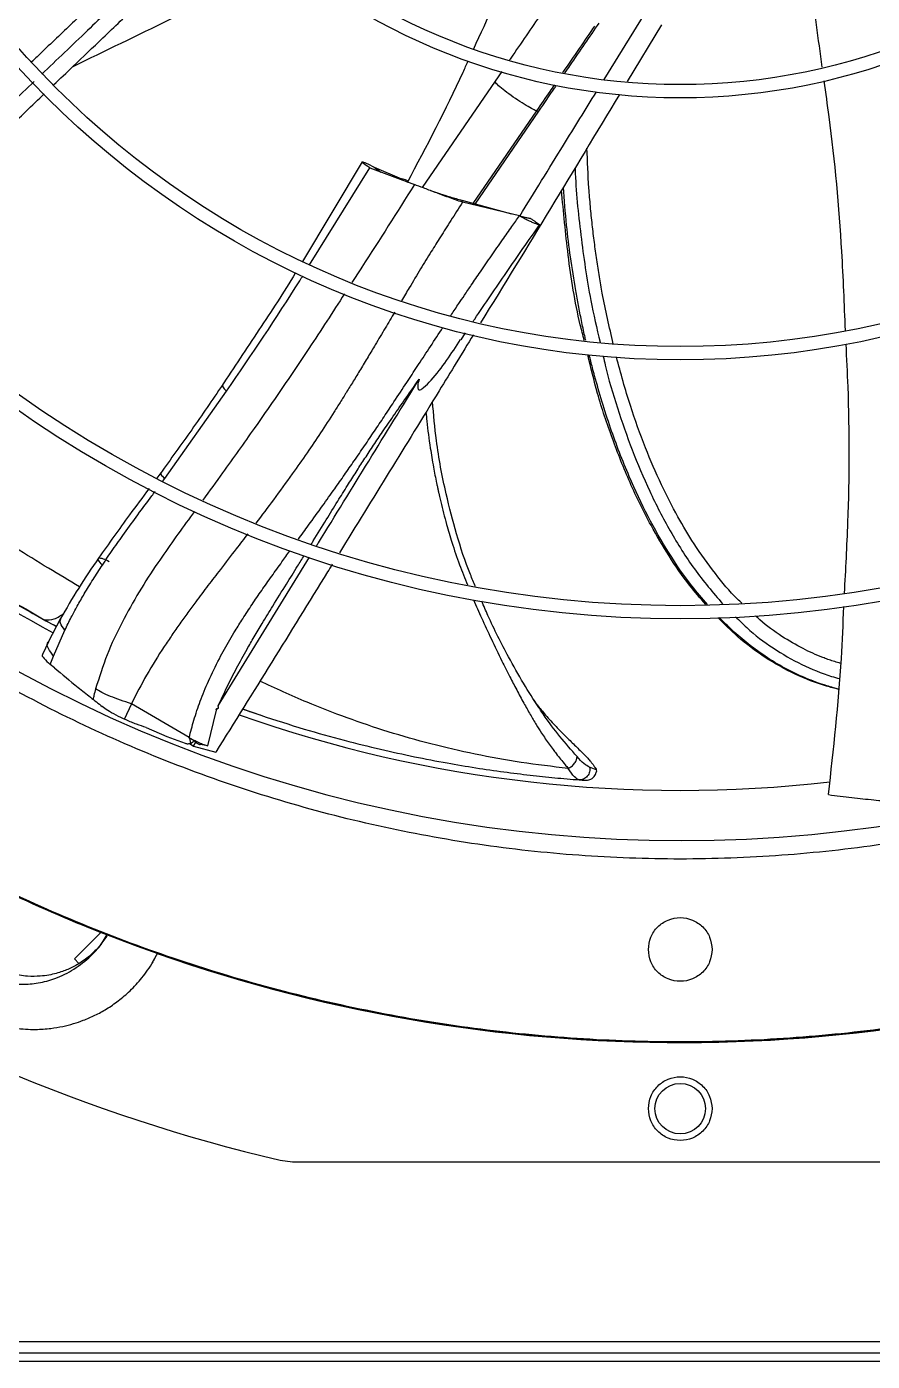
# Model space of a CAD drawing. Header units: inches. Extents: x 1229 to 1453, y -1023 to -720.
# Drawn here: x 1280.26 to 1286.54, y -999.56 to -989.65 of the extents above; entities that cross this region are included whole.
import ezdxf

# ---------------------------------------------------------------- set-up
doc = ezdxf.new("R2010")
doc.units = ezdxf.units.IN
doc.header["$MEASUREMENT"] = 0

msp = doc.modelspace()

# ---------------------------------------------------------------- linework, layer by layer
at = {"color": 18, "linetype": 'Continuous', "lineweight": 25, "true_color": 0x000000}
for p, q in [((1284.5451, -990.0439), (1284.936, -989.4106)), ((1284.9714, -989.6381), (1284.7173, -990.0587)), ((1280.2959, -989.9094), (1280.3073, -989.9039)), ((1283.736, -990.0567), (1283.1955, -990.8455)), ((1283.786, -989.9837), (1283.736, -990.0567)), ((1284.0434, -990.277), (1283.5721, -990.9647)), ((1283.5881, -990.969), (1284.0607, -990.2793)), ((1282.7503, -990.6557), (1282.3067, -991.3941)), ((1282.3596, -991.4198), (1282.8066, -990.6992)), ((1282.8066, -990.6992), (1283.1374, -990.8245)), ((1282.8404, -990.6957), (1282.888, -990.7317)), ((1282.8404, -990.6957), (1283.0418, -990.7826)), ((1283.3331, -990.8954), (1283.2607, -990.8701)), ((1283.4951, -990.9552), (1283.493, -990.9432)), ((1283.8616, -991.0432), (1283.493, -990.9432)), ((1283.9175, -991.0566), (1283.4951, -990.9552)), ((1284.0376, -991.1013), (1284.0624, -991.1176)), ((1283.484, -991.9751), (1283.5175, -991.9249)), ((1281.2851, -993.0057), (1281.7435, -992.3584)), ((1281.2557, -992.9627), (1281.2263, -993.0023)), ((1281.2714, -993.024), (1281.2851, -993.0057)), ((1281.6814, -994.6927), (1282.3604, -993.5886)), ((1280.2999, -994.0031), (1280.3854, -994.0516)), ((1280.3853, -994.0516), (1280.4814, -994.103)), ((1280.3857, -994.051), (1280.3936, -994.0551)), ((1280.5115, -994.0453), (1280.4205, -994.2199)), ((1280.4587, -994.3245), (1280.5441, -994.1298)), ((1280.4214, -994.2179), (1280.3787, -994.3118)), ((1280.4356, -994.3851), (1280.4587, -994.3245)), ((1280.4661, -994.4097), (1280.4356, -994.3851)), ((1281.0375, -994.6766), (1280.9841, -994.7928)), ((1281.466, -994.9287), (1281.0375, -994.6766)), ((1281.6048, -994.99), (1281.6686, -994.7238)), ((1281.8627, -994.7157), (1281.9977, -994.7626)), ((1284.0563, -994.6966), (1284.0267, -994.6512)), ((1281.1475, -994.853), (1281.3008, -994.9202)), ((1281.3008, -994.9202), (1281.4357, -994.9704)), ((1281.4458, -994.973), (1281.4528, -994.9741)), ((1281.4725, -994.9742), (1281.4975, -994.9918)), ((1281.4844, -994.9691), (1281.4774, -994.9671)), ((1281.4975, -994.9918), (1281.5159, -994.962)), ((1281.4975, -994.9918), (1281.6639, -995.0363)), ((1281.6048, -994.99), (1281.5482, -994.9804)), ((1284.4867, -995.1667), (1284.4384, -995.147)), ((1284.3499, -995.2395), (1284.3762, -995.2412)), ((1280.6155, -996.5701), (1280.8128, -996.3728)), ((1280.6486, -996.6046), (1280.6155, -996.5701)), ((1281.2347, -996.5229), (1281.1862, -996.6069)), ((1281.2026, -996.5846), (1281.2235, -996.5423)), ((1282.1427, -998.0651), (1282.233, -998.0756)), ((1282.233, -998.0756), (1287.9882, -998.0756)), ((1271.7734, -999.411), (1298.6274, -999.411)), ((1271.6974, -999.494), (1298.7033, -999.494)), ((1271.6974, -999.557), (1298.7033, -999.557))]:
    msp.add_line(p, q, dxfattribs=at)
at = {"color": 18, "linetype": 'Continuous', "lineweight": 25, "true_color": 0x000000, "flags": 128}
msp.add_lwpolyline([(1283.9368, -991.0633), (1283.9293, -991.0607), (1283.9175, -991.0566)], dxfattribs=at)
at = {"color": 18, "linetype": 'Continuous', "lineweight": 25, "true_color": 0x000000}
for centre, radius in [((1285.1106, -985.4772), 11.7126), ((1285.1106, -985.4772), 8.5704), ((1285.1106, -985.4772), 8.472), ((1285.1106, -985.4772), 6.6478), ((1285.1106, -985.4772), 6.5493), ((1285.1106, -985.4772), 4.7037), ((1285.1106, -985.4772), 4.6053), ((1285.1106, -997.6819), 0.1875)]:
    msp.add_circle(centre, radius, dxfattribs=at)
for radius, start, end in [(9.8425, 224.38828, 241.78244), (10.2157, 224.36307, 313.03719), (9.8425, 250.57522, 276.47911), (11.7147, 240.6662, 248.46866), (12.9331, 237.30348, 256.73333), (11.7147, 250.65335, 290.90006)]:
    msp.add_arc((1285.1106, -985.4772), radius, start, end, dxfattribs=at)
for points, knots in [([(1296.8201, -985.4772), (1296.8153, -985.7326), (1296.8057, -986.2436), (1296.7277, -987.0067), (1296.6035, -987.7632), (1296.4292, -988.51), (1296.2066, -989.2438), (1295.9365, -989.9614), (1295.6201, -990.6599), (1295.2586, -991.3361), (1294.8537, -991.9873), (1294.407, -992.6106), (1293.9206, -993.2033), (1293.3964, -993.763), (1292.8368, -994.2871), (1292.244, -994.7736), (1291.6207, -995.2202), (1290.9696, -995.6252), (1290.2933, -995.9866), (1289.5949, -996.3031), (1288.8772, -996.5732), (1288.1434, -996.7958), (1287.3967, -996.9699), (1286.6401, -997.0948), (1285.877, -997.17), (1285.1106, -997.1951), (1284.3442, -997.17), (1283.5811, -997.0948), (1282.8246, -996.9699), (1282.0778, -996.7958), (1281.344, -996.5732), (1280.6264, -996.3031), (1279.9279, -995.9866), (1279.2517, -995.6252), (1278.6005, -995.2202), (1277.9772, -994.7736), (1277.3845, -994.2871), (1276.8248, -993.763), (1276.3006, -993.2033), (1275.8142, -992.6106), (1275.3675, -991.9873), (1274.9626, -991.3361), (1274.6012, -990.6599), (1274.2847, -989.9614), (1274.0146, -989.2438), (1273.792, -988.51), (1273.6177, -987.7632), (1273.4936, -987.0067), (1273.4156, -986.2436), (1273.4059, -985.7326), (1273.4011, -985.4772)], [0, 0, 0, 0, 0.020833, 0.041667, 0.0625, 0.083333, 0.104167, 0.125, 0.145833, 0.166667, 0.1875, 0.208333, 0.229167, 0.25, 0.270833, 0.291667, 0.3125, 0.333333, 0.354167, 0.375, 0.395833, 0.416667, 0.4375, 0.458333, 0.479167, 0.5, 0.520833, 0.541667, 0.5625, 0.583333, 0.604167, 0.625, 0.645833, 0.666667, 0.6875, 0.708333, 0.729167, 0.75, 0.770833, 0.791667, 0.8125, 0.833333, 0.854167, 0.875, 0.895833, 0.916667, 0.9375, 0.958333, 0.979167, 1, 1, 1, 1]), ([(1283.5778, -989.8155), (1283.68, -989.5949), (1283.9119, -989.0947), (1284.1114, -988.5806), (1284.2229, -988.2933)], [0, 0, 0, 0, 0.441064, 1, 1, 1, 1]), ([(1286.164, -989.9536), (1286.1362, -989.7428), (1286.064, -989.1969), (1285.9539, -988.6574), (1285.8863, -988.3262)], [0, 0, 0, 0, 0.386253, 1, 1, 1, 1]), ([(1281.6339, -988.6362), (1281.5828, -988.685), (1281.461, -988.8014), (1281.2596, -988.9939), (1281.0431, -989.2008), (1280.825, -989.4092), (1280.6073, -989.6173), (1280.4296, -989.787), (1280.3245, -989.8875), (1280.2985, -989.9123)], [0, 0, 0, 0, 0.1143, 0.272538, 0.45135, 0.599848, 0.762616, 0.941291, 1, 1, 1, 1]), ([(1281.7202, -988.7171), (1281.6099, -988.8225), (1281.3776, -989.0445), (1281.0412, -989.3659), (1280.702, -989.6902), (1280.4849, -989.8976), (1280.3719, -990.0056)], [0, 0, 0, 0, 0.244395, 0.515011, 0.747694, 1, 1, 1, 1]), ([(1280.4605, -990.0843), (1280.5083, -990.0386), (1280.6299, -989.9224), (1280.8377, -989.7239), (1281.0736, -989.4984), (1281.3027, -989.2795), (1281.5046, -989.0865), (1281.666, -988.9323), (1281.7604, -988.8421), (1281.7958, -988.8083)], [0, 0, 0, 0, 0.107797, 0.274519, 0.468022, 0.638557, 0.78875, 0.92088, 1, 1, 1, 1]), ([(1282.2007, -989.1689), (1281.9067, -989.3137), (1281.3743, -989.576), (1280.8409, -989.8336), (1280.6021, -989.949)], [0, 0, 0, 0, 0.552416, 1, 1, 1, 1]), ([(1284.1843, -989.4025), (1284.1493, -989.4535), (1284.0793, -989.5556), (1283.9678, -989.7183), (1283.8889, -989.8335), (1283.8469, -989.8948), (1283.8438, -989.8993)], [0, 0, 0, 0, 0.324869, 0.649778, 0.974723, 1, 1, 1, 1]), ([(1284.4748, -989.6474), (1284.4369, -989.7026), (1284.3613, -989.813), (1284.2808, -989.9305), (1284.239, -989.9915), (1284.2385, -989.9922)], [0, 0, 0, 0, 0.497106, 0.994295, 1, 1, 1, 1]), ([(1284.2552, -989.9955), (1284.2675, -989.9775), (1284.3181, -989.9037), (1284.4038, -989.7786), (1284.4738, -989.6764), (1284.5088, -989.6254)], [0, 0, 0, 0, 0.138795, 0.569426, 1, 1, 1, 1]), ([(1283.0861, -990.8078), (1283.2292, -990.5375), (1283.3865, -990.2405), (1283.5242, -989.9342), (1283.5366, -989.9067)], [0, 0, 0, 0, 0.910232, 1, 1, 1, 1]), ([(1280.3162, -990.0588), (1280.2044, -990.1656), (1279.9706, -990.3891), (1279.6347, -990.7101), (1279.3019, -991.0281), (1279.0912, -991.2295), (1278.9828, -991.333)], [0, 0, 0, 0, 0.2502395, 0.5233141, 0.754844, 1, 1, 1, 1]), ([(1284.0434, -990.277), (1284.032, -990.2719), (1284.0093, -990.2619), (1283.9527, -990.2285), (1283.8876, -990.186), (1283.8222, -990.1392), (1283.7699, -990.0975), (1283.7378, -990.0672), (1283.737, -990.0603), (1283.7366, -990.0571)], [0, 0, 0, 0, 0.138094, 0.276179, 0.424623, 0.573065, 0.721505, 0.869951, 1, 1, 1, 1]), ([(1286.3366, -991.9064), (1286.3288, -991.7114), (1286.3075, -991.1815), (1286.2523, -990.5636), (1286.1912, -990.1436), (1286.1784, -990.0552)], [0, 0, 0, 0, 0.314992, 0.855866, 1, 1, 1, 1]), ([(1279.0712, -991.412), (1279.1067, -991.378), (1279.2464, -991.2445), (1279.4822, -991.0192), (1279.7843, -990.7305), (1280.0734, -990.4542), (1280.2777, -990.2589), (1280.3802, -990.161), (1280.3912, -990.1505)], [0, 0, 0, 0, 0.081487, 0.319725, 0.537389, 0.768663, 0.975268, 1, 1, 1, 1]), ([(1284.6587, -990.1557), (1284.489, -990.4375), (1284.1475, -991.0045), (1283.8023, -991.5678), (1283.6288, -991.8511)], [0, 0, 0, 0, 0.497142, 1, 1, 1, 1]), ([(1283.9197, -991.0574), (1284.0278, -990.8821), (1284.2172, -990.5749), (1284.4071, -990.2674), (1284.4886, -990.1353)], [0, 0, 0, 0, 0.5704707, 1, 1, 1, 1]), ([(1284.1764, -990.0829), (1284.1651, -990.0993), (1284.1214, -990.163), (1284.0766, -990.2284), (1284.0434, -990.277)], [0, 0, 0, 0, 0.257808, 1, 1, 1, 1]), ([(1284.0607, -990.2793), (1284.1, -990.2219), (1284.1448, -990.1566), (1284.1881, -990.0934), (1284.1933, -990.0857)], [0, 0, 0, 0, 0.879295, 1, 1, 1, 1]), ([(1284.0606, -990.2756), (1284.0607, -990.2779), (1284.0609, -990.2826), (1284.0492, -990.2788), (1284.0434, -990.277)], [0, 0, 0, 0, 0.499969, 1, 1, 1, 1]), ([(1284.6135, -992.0058), (1284.5846, -991.881), (1284.5462, -991.7156), (1284.5105, -991.5069), (1284.4909, -991.3812), (1284.4732, -991.2525), (1284.4574, -991.1209), (1284.4438, -990.9863), (1284.4276, -990.797), (1284.4221, -990.6524), (1284.4184, -990.5537)], [0, 0, 0, 0, 0.260832, 0.345502, 0.432085, 0.520577, 0.610976, 0.703276, 0.797476, 1, 1, 1, 1]), ([(1282.8066, -990.6992), (1282.7888, -990.6874), (1282.7533, -990.6638), (1282.7464, -990.6521), (1282.7727, -990.66), (1282.8179, -990.6838), (1282.8404, -990.6957)], [0, 0, 0, 0, 0.250001, 0.500002, 0.75, 1, 1, 1, 1]), ([(1284.3309, -990.6985), (1284.331, -990.7029), (1284.3346, -990.8697), (1284.3715, -991.1989), (1284.4297, -991.6278), (1284.4916, -991.891), (1284.5159, -991.9945)], [0, 0, 0, 0, 0.010031, 0.383834, 0.757861, 1, 1, 1, 1]), ([(1283.1374, -990.8245), (1283.0087, -991.029), (1282.8558, -991.2717), (1282.6993, -991.5117), (1282.6746, -991.5495)], [0, 0, 0, 0, 0.8423322, 1, 1, 1, 1]), ([(1283.091, -990.798), (1283.0844, -990.7951), (1283.0702, -990.7889), (1283.052, -990.7832), (1283.0455, -990.7828), (1283.0418, -990.7826)], [0, 0, 0, 0, 0.274236, 0.593258, 1, 1, 1, 1]), ([(1283.4951, -990.9552), (1283.4598, -990.943), (1283.3891, -990.9187), (1283.2894, -990.8811), (1283.2011, -990.8471), (1283.1587, -990.832), (1283.1374, -990.8245)], [0, 0, 0, 0, 0.249981, 0.499997, 0.75001, 1, 1, 1, 1]), ([(1284.3984, -991.9809), (1284.3884, -991.9419), (1284.3344, -991.733), (1284.2754, -991.3602), (1284.2445, -991.0264), (1284.2297, -990.866)], [0, 0, 0, 0, 0.106433, 0.570813, 1, 1, 1, 1]), ([(1284.4102, -991.9822), (1284.4075, -991.9706), (1284.3959, -991.9209), (1284.3775, -991.8337), (1284.3553, -991.7216), (1284.3269, -991.5646), (1284.2961, -991.3664), (1284.2636, -991.1103), (1284.2508, -990.9371), (1284.2438, -990.8427)], [0, 0, 0, 0, 0.03104, 0.132253, 0.231191, 0.327855, 0.546696, 0.752907, 1, 1, 1, 1]), ([(1283.4951, -990.9552), (1283.4658, -991.0006), (1283.4107, -991.086), (1283.3334, -991.2081), (1283.2588, -991.3276), (1283.1816, -991.4534), (1283.1082, -991.575), (1283.0612, -991.6537), (1283.0421, -991.6858)], [0, 0, 0, 0, 0.188274, 0.353819, 0.50365, 0.679504, 0.869268, 1, 1, 1, 1]), ([(1283.493, -990.9432), (1283.4637, -990.9348), (1283.4066, -990.9186), (1283.3544, -990.9021), (1283.329, -990.8941)], [0, 0, 0, 0, 0.51343, 1, 1, 1, 1]), ([(1283.4068, -991.7982), (1283.4088, -991.7951), (1283.4289, -991.7647), (1283.463, -991.7138), (1283.5119, -991.6411), (1283.5651, -991.5625), (1283.6318, -991.4649), (1283.7093, -991.3527), (1283.7875, -991.2408), (1283.8569, -991.1422), (1283.8989, -991.083), (1283.9175, -991.0566)], [0, 0, 0, 0, 0.012454, 0.12215, 0.205101, 0.305451, 0.43934, 0.599659, 0.759462, 0.892909, 1, 1, 1, 1]), ([(1284.0624, -991.1176), (1284.0645, -991.1192), (1284.0685, -991.1225), (1284.0642, -991.1228), (1284.0523, -991.1197), (1284.0325, -991.1126), (1284.0061, -991.1017), (1283.9757, -991.0878), (1283.9446, -991.0722), (1283.9265, -991.0618), (1283.9175, -991.0566)], [0, 0, 0, 0, 0.119522, 0.2369, 0.356001, 0.48029, 0.609733, 0.741581, 0.87293, 1, 1, 1, 1]), ([(1283.9496, -991.0665), (1283.9475, -991.0662), (1283.9432, -991.0656), (1283.9386, -991.0639), (1283.9362, -991.063)], [0, 0, 0, 0, 0.479245, 1, 1, 1, 1]), ([(1284.0002, -991.0768), (1284.0011, -991.077), (1284.0029, -991.0773), (1284.0004, -991.0768), (1283.9941, -991.0756), (1283.9844, -991.0736), (1283.9724, -991.0712), (1283.96, -991.0687), (1283.9486, -991.0663), (1283.9436, -991.0653), (1283.9411, -991.0648)], [0, 0, 0, 0, 0.116627, 0.23057, 0.34708, 0.470911, 0.602463, 0.737923, 0.872208, 1, 1, 1, 1]), ([(1283.5744, -991.8397), (1283.578, -991.8342), (1283.6589, -991.7131), (1283.822, -991.4738), (1283.9847, -991.2401), (1284.0668, -991.1221)], [0, 0, 0, 0, 0.022959, 0.50653, 1, 1, 1, 1]), ([(1284.0376, -991.1013), (1284.0352, -991.0996), (1284.0303, -991.0964), (1284.0188, -991.0886), (1284.0085, -991.0817), (1284.0017, -991.0771)], [0, 0, 0, 0, 0.261933, 0.514582, 1, 1, 1, 1]), ([(1282.2564, -991.4778), (1282.2556, -991.4791), (1282.1691, -991.6231), (1281.9841, -991.9033), (1281.7988, -992.1821), (1281.7061, -992.3215)], [0, 0, 0, 0, 0.00468, 0.502199, 1, 1, 1, 1]), ([(1281.7435, -992.3584), (1281.9287, -992.0867), (1282.1221, -991.8031), (1282.3018, -991.513), (1282.3094, -991.5008)], [0, 0, 0, 0, 0.957766, 1, 1, 1, 1]), ([(1282.6188, -991.6351), (1282.5316, -991.7702), (1282.3146, -992.1064), (1282.0109, -992.5472), (1281.7455, -992.9219), (1281.6161, -993.0982), (1281.5665, -993.1658)], [0, 0, 0, 0, 0.260733, 0.648635, 0.865343, 1, 1, 1, 1]), ([(1282.9914, -991.771), (1282.9679, -991.8104), (1282.92, -991.8911), (1282.8543, -992.0014), (1282.7931, -992.1037), (1282.7385, -992.1942), (1282.6849, -992.2822), (1282.6345, -992.3638), (1282.5874, -992.4393), (1282.5235, -992.5401), (1282.4424, -992.6649), (1282.3389, -992.8183), (1282.2229, -992.9836), (1282.0967, -993.1576), (1282.0054, -993.2784), (1281.9621, -993.3358)], [0, 0, 0, 0, 0.073735, 0.150838, 0.206397, 0.265387, 0.320608, 0.372063, 0.419255, 0.463452, 0.56334, 0.657602, 0.75907, 0.885521, 1, 1, 1, 1]), ([(1282.2765, -993.4567), (1282.3017, -993.422), (1282.3617, -993.3392), (1282.4517, -993.2141), (1282.5405, -993.0896), (1282.6189, -992.9784), (1282.6927, -992.8723), (1282.767, -992.7639), (1282.8409, -992.6546), (1282.9137, -992.5458), (1282.9937, -992.4251), (1283.0755, -992.3011), (1283.1617, -992.1698), (1283.2473, -992.0395), (1283.3106, -991.9431), (1283.3453, -991.8908), (1283.3486, -991.8858)], [0, 0, 0, 0, 0.0671738, 0.1598312, 0.2410146, 0.3066578, 0.3730057, 0.4440897, 0.5134576, 0.5811348, 0.6510649, 0.7428767, 0.8168685, 0.9005017, 0.9904923, 1, 1, 1, 1]), ([(1283.5755, -991.9383), (1283.4909, -992.0769), (1283.1605, -992.6183), (1282.8281, -993.1563), (1282.5808, -993.5566)], [0, 0, 0, 0, 0.255951, 1, 1, 1, 1]), ([(1283.1728, -992.2689), (1283.1687, -992.2841), (1283.1631, -992.3045), (1283.1616, -992.3288), (1283.1633, -992.3392), (1283.167, -992.3447), (1283.1709, -992.3471), (1283.1759, -992.3475), (1283.1834, -992.3459), (1283.194, -992.3404), (1283.2226, -992.3194), (1283.2869, -992.2499), (1283.3795, -992.1309), (1283.4469, -992.0256), (1283.4806, -991.9729)], [0, 0, 0, 0, 0.083357, 0.111566, 0.131905, 0.141155, 0.149665, 0.158653, 0.169168, 0.191454, 0.22123, 0.353928, 0.676559, 1, 1, 1, 1]), ([(1286.3298, -993.8573), (1286.3392, -993.682), (1286.3665, -993.1718), (1286.369, -992.5546), (1286.3467, -992.1142), (1286.3414, -992.0088)], [0, 0, 0, 0, 0.284655, 0.828752, 1, 1, 1, 1]), ([(1285.3011, -993.9409), (1285.2598, -993.8934), (1285.161, -993.78), (1285.0257, -993.5818), (1284.8762, -993.3288), (1284.7341, -993.0376), (1284.6042, -992.7098), (1284.4976, -992.3928), (1284.4478, -992.1826), (1284.4249, -992.0862)], [0, 0, 0, 0, 0.091546, 0.218973, 0.346412, 0.516315, 0.686228, 0.856146, 1, 1, 1, 1]), ([(1285.314, -993.9404), (1285.274, -993.895), (1285.1692, -993.7758), (1285.0217, -993.5563), (1284.8664, -993.285), (1284.7209, -992.9746), (1284.5872, -992.6257), (1284.5044, -992.3534), (1284.4558, -992.1713), (1284.443, -992.1193), (1284.4351, -992.0876)], [0, 0, 0, 0, 0.088153, 0.231165, 0.38179, 0.540033, 0.726308, 0.922159, 0.952483, 1, 1, 1, 1]), ([(1284.5391, -992.099), (1284.5438, -992.1208), (1284.5718, -992.2497), (1284.6434, -992.4818), (1284.7508, -992.7947), (1284.8804, -993.1009), (1285.0331, -993.3974), (1285.2102, -993.682), (1285.3536, -993.8515), (1285.4253, -993.9364)], [0, 0, 0, 0, 0.032665, 0.193012, 0.353604, 0.514509, 0.67584, 0.837739, 1, 1, 1, 1]), ([(1285.5689, -993.9312), (1285.5577, -993.9209), (1285.4855, -993.8547), (1285.3648, -993.7073), (1285.2174, -993.5027), (1285.0854, -993.2808), (1284.964, -993.0431), (1284.8459, -992.7677), (1284.7315, -992.4515), (1284.6698, -992.2242), (1284.637, -992.1034)], [0, 0, 0, 0, 0.022262, 0.143045, 0.274084, 0.386377, 0.51454, 0.658603, 0.818583, 1, 1, 1, 1]), ([(1281.7128, -992.3116), (1281.6374, -992.4227), (1281.487, -992.6443), (1281.329, -992.8618), (1281.2501, -992.9703)], [0, 0, 0, 0, 0.50097, 1, 1, 1, 1]), ([(1281.7152, -992.3133), (1281.7138, -992.3165), (1281.7109, -992.3236), (1281.732, -992.3461), (1281.7435, -992.3584)], [0, 0, 0, 0, 0.454071, 1, 1, 1, 1]), ([(1282.3717, -993.4934), (1282.377, -993.4848), (1282.4146, -993.4242), (1282.4798, -993.3176), (1282.5644, -993.1806), (1282.6379, -993.0626), (1282.7027, -992.9604), (1282.7644, -992.8648), (1282.8269, -992.7699), (1282.8958, -992.6672), (1282.9735, -992.5535), (1283.0669, -992.419), (1283.1351, -992.3224), (1283.1728, -992.2689)], [0, 0, 0, 0, 0.020501, 0.145619, 0.25473, 0.348628, 0.429283, 0.501896, 0.581263, 0.662287, 0.755882, 0.864649, 1, 1, 1, 1]), ([(1282.4108, -993.5065), (1282.4158, -993.4985), (1282.6691, -993.0866), (1282.9235, -992.6737), (1283.1728, -992.2689)], [0, 0, 0, 0, 0.019444, 1, 1, 1, 1]), ([(1283.5919, -993.8077), (1283.5788, -993.7777), (1283.5233, -993.6508), (1283.4495, -993.421), (1283.3624, -993.0896), (1283.3009, -992.7612), (1283.2805, -992.5306), (1283.272, -992.4344)], [0, 0, 0, 0, 0.069493, 0.294091, 0.510792, 0.795823, 1, 1, 1, 1]), ([(1283.2236, -992.513), (1283.2255, -992.5353), (1283.2332, -992.6244), (1283.2524, -992.7603), (1283.2774, -992.9132), (1283.296, -993.0086), (1283.3079, -993.0654), (1283.3134, -993.0909), (1283.3187, -993.1149), (1283.3238, -993.1372), (1283.3286, -993.1581), (1283.3451, -993.2276), (1283.3728, -993.3348), (1283.4191, -993.4906), (1283.4689, -993.6413), (1283.5109, -993.7452), (1283.5311, -993.795)], [0, 0, 0, 0, 0.050639, 0.202267, 0.31057, 0.401461, 0.422388, 0.442121, 0.460659, 0.478002, 0.49415, 0.509104, 0.640054, 0.745187, 0.877966, 1, 1, 1, 1]), ([(1280.6526, -993.8091), (1280.5757, -993.7635), (1280.4151, -993.6681), (1280.1734, -993.518), (1279.9331, -993.3639), (1279.7107, -993.2175), (1279.509, -993.0824), (1279.3244, -992.9589), (1279.2042, -992.8802), (1279.1459, -992.8421)], [0, 0, 0, 0, 0.14967, 0.313004, 0.476344, 0.62737, 0.758625, 0.882805, 1, 1, 1, 1]), ([(1281.2559, -992.9685), (1281.2549, -992.9701), (1281.2525, -992.9738), (1281.2732, -992.9941), (1281.2851, -993.0057)], [0, 0, 0, 0, 0.427506, 1, 1, 1, 1]), ([(1279.003, -993.1233), (1279.0735, -993.1789), (1279.2729, -993.3364), (1279.6064, -993.5695), (1280.0021, -993.8292), (1280.2697, -993.9834), (1280.4035, -994.0605)], [0, 0, 0, 0, 0.1541262, 0.4361562, 0.718071, 1, 1, 1, 1]), ([(1281.1688, -993.0799), (1281.1202, -993.1451), (1280.9924, -993.3164), (1280.8687, -993.4904), (1280.7921, -993.5983)], [0, 0, 0, 0, 0.379993, 1, 1, 1, 1]), ([(1280.8223, -993.6475), (1280.8481, -993.6091), (1280.9013, -993.5299), (1280.9895, -993.4056), (1281.0865, -993.2727), (1281.163, -993.1698), (1281.2055, -993.1126), (1281.2131, -993.1024)], [0, 0, 0, 0, 0.207172, 0.42683, 0.681518, 0.942957, 1, 1, 1, 1]), ([(1291.9979, -993.2059), (1291.8068, -993.3691), (1291.4248, -993.6954), (1290.8084, -994.1304), (1290.1646, -994.5225), (1289.4932, -994.866), (1288.7989, -995.1599), (1288.0849, -995.4024), (1287.3552, -995.5925), (1286.6137, -995.7289), (1285.8641, -995.8111), (1285.1106, -995.8385), (1284.3571, -995.8111), (1283.6076, -995.7289), (1282.866, -995.5925), (1282.1363, -995.4024), (1281.4224, -995.1599), (1280.728, -994.866), (1280.0567, -994.5225), (1279.4128, -994.1304), (1278.7965, -993.6954), (1278.4144, -993.3691), (1278.2234, -993.2059)], [0, 0, 0, 0, 0.05, 0.1, 0.15, 0.2, 0.25, 0.3, 0.35, 0.4, 0.45, 0.5, 0.55, 0.6, 0.65, 0.7, 0.75, 0.8, 0.85, 0.9, 0.95, 1, 1, 1, 1]), ([(1281.5049, -993.2501), (1281.4951, -993.2635), (1281.4028, -993.3897), (1281.2612, -993.5854), (1281.092, -993.8471), (1280.9644, -994.0736), (1280.8513, -994.3133), (1280.7987, -994.4815), (1280.7722, -994.5664)], [0, 0, 0, 0, 0.032679, 0.30834, 0.475812, 0.647076, 0.822089, 1, 1, 1, 1]), ([(1281.9007, -993.4164), (1281.8723, -993.4535), (1281.8049, -993.5414), (1281.7061, -993.6689), (1281.6057, -993.7997), (1281.525, -993.9068), (1281.4556, -994.0012), (1281.3966, -994.0833), (1281.3382, -994.1672), (1281.2539, -994.2931), (1281.1484, -994.4614), (1281.0742, -994.6054), (1281.0375, -994.6766)], [0, 0, 0, 0, 0.091237, 0.21624, 0.314969, 0.413091, 0.478088, 0.543952, 0.610654, 0.678176, 0.840874, 1, 1, 1, 1]), ([(1281.466, -994.9287), (1281.4772, -994.8853), (1281.5007, -994.794), (1281.5487, -994.6539), (1281.6113, -994.5013), (1281.6737, -994.3735), (1281.7282, -994.2724), (1281.7676, -994.2031), (1281.8126, -994.1275), (1281.8674, -994.0397), (1281.9329, -993.94), (1282.0049, -993.8349), (1282.0792, -993.7297), (1282.1493, -993.6322), (1282.1947, -993.5696), (1282.2146, -993.5422)], [0, 0, 0, 0, 0.084738, 0.177945, 0.279583, 0.396266, 0.446499, 0.496733, 0.546971, 0.612827, 0.692327, 0.772657, 0.853828, 0.935841, 1, 1, 1, 1]), ([(1280.7939, -993.5957), (1280.7437, -993.6695), (1280.6428, -993.8179), (1280.5541, -993.9717), (1280.5094, -994.0491)], [0, 0, 0, 0, 0.497083, 1, 1, 1, 1]), ([(1280.5441, -994.1298), (1280.5596, -994.0983), (1280.5889, -994.0388), (1280.6371, -993.9497), (1280.6907, -993.8559), (1280.7528, -993.754), (1280.799, -993.6832), (1280.8223, -993.6475)], [0, 0, 0, 0, 0.1903159, 0.3589323, 0.5465629, 0.7716317, 1, 1, 1, 1]), ([(1280.8223, -993.6475), (1280.8109, -993.6345), (1280.7876, -993.6078), (1280.7914, -993.5926), (1280.8195, -993.5958), (1280.8571, -993.6132), (1280.8731, -993.6206)], [0, 0, 0, 0, 0.259655, 0.530974, 0.801192, 1, 1, 1, 1]), ([(1282.5282, -993.642), (1282.5165, -993.661), (1282.229, -994.1278), (1281.9406, -994.5915), (1281.6639, -995.0363)], [0, 0, 0, 0, 0.040727, 1, 1, 1, 1]), ([(1281.6814, -994.6927), (1281.7032, -994.6458), (1281.747, -994.5519), (1281.8187, -994.4115), (1281.8863, -994.2881), (1281.9499, -994.1776), (1282.0134, -994.0709), (1282.0937, -993.94), (1282.182, -993.7985), (1282.2603, -993.6734), (1282.3042, -993.6024), (1282.3206, -993.5759)], [0, 0, 0, 0, 0.120408, 0.241264, 0.366192, 0.447006, 0.53773, 0.655272, 0.805196, 0.92743, 1, 1, 1, 1]), ([(1279.7952, -993.7025), (1279.836, -993.7284), (1279.9235, -993.7843), (1280.0652, -993.8697), (1280.224, -993.9619), (1280.3357, -994.0233), (1280.3936, -994.0551)], [0, 0, 0, 0, 0.204357, 0.439519, 0.709892, 1, 1, 1, 1]), ([(1283.5773, -993.9068), (1283.5968, -993.9513), (1283.6388, -994.0475), (1283.709, -994.1983), (1283.7796, -994.3442), (1283.8433, -994.471), (1283.8973, -994.5752), (1283.9476, -994.669), (1283.996, -994.7551), (1284.0399, -994.8293), (1284.077, -994.8885), (1284.1092, -994.9366), (1284.1378, -994.9772), (1284.1649, -995.014), (1284.1932, -995.0509), (1284.2236, -995.0892), (1284.2533, -995.1257), (1284.2717, -995.1482), (1284.279, -995.1571)], [0, 0, 0, 0, 0.0966, 0.208468, 0.329977, 0.416644, 0.488292, 0.562569, 0.629756, 0.689707, 0.742335, 0.779476, 0.816493, 0.853376, 0.883868, 0.924815, 0.970283, 1, 1, 1, 1]), ([(1284.0609, -994.7056), (1284.0226, -994.6463), (1283.9451, -994.5258), (1283.817, -994.2948), (1283.7122, -994.0923), (1283.6531, -993.9514), (1283.6381, -993.9158)], [0, 0, 0, 0, 0.241712, 0.4906293, 0.8711771, 1, 1, 1, 1]), ([(1280.3936, -994.0551), (1280.4164, -994.0555), (1280.4513, -994.0562), (1280.5014, -994.032), (1280.525, -994.0137), (1280.535, -994.006)], [0, 0, 0, 0, 0.521981, 0.798291, 1, 1, 1, 1]), ([(1286.2848, -994.5703), (1286.2549, -994.5626), (1286.1455, -994.5346), (1285.9614, -994.4627), (1285.7398, -994.3381), (1285.547, -994.1951), (1285.4374, -994.0848), (1285.3892, -994.0364)], [0, 0, 0, 0, 0.090368, 0.330689, 0.571004, 0.811384, 1, 1, 1, 1]), ([(1286.2849, -994.569), (1286.2728, -994.5656), (1286.2441, -994.5576), (1286.1881, -994.5407), (1286.1207, -994.5182), (1286.05, -994.4907), (1285.9662, -994.454), (1285.8566, -994.3984), (1285.7317, -994.321), (1285.6087, -994.23), (1285.4999, -994.1384), (1285.4314, -994.069), (1285.3988, -994.036)], [0, 0, 0, 0, 0.0373575, 0.0879334, 0.1725215, 0.2465023, 0.309794, 0.4383499, 0.6009929, 0.7283704, 0.870867, 1, 1, 1, 1]), ([(1285.5217, -994.0311), (1285.5488, -994.0585), (1285.6346, -994.1454), (1285.7984, -994.2676), (1286.01, -994.3906), (1286.1775, -994.4577), (1286.273, -994.4851), (1286.2924, -994.4907)], [0, 0, 0, 0, 0.123779, 0.392827, 0.662435, 0.931524, 1, 1, 1, 1]), ([(1286.3029, -994.3788), (1286.2983, -994.3774), (1286.2795, -994.3717), (1286.2473, -994.3615), (1286.207, -994.3478), (1286.1316, -994.3198), (1286.0156, -994.2683), (1285.8591, -994.1755), (1285.7409, -994.0926), (1285.6803, -994.0352), (1285.6697, -994.0251)], [0, 0, 0, 0, 0.020346, 0.082592, 0.142126, 0.199043, 0.419811, 0.667308, 0.941854, 1, 1, 1, 1]), ([(1286.2108, -995.3517), (1286.2485, -995.0149), (1286.3003, -994.5507), (1286.3197, -994.0843), (1286.325, -993.9562)], [0, 0, 0, 0, 0.725429, 1, 1, 1, 1]), ([(1280.3936, -994.0551), (1280.4167, -994.0676), (1280.4461, -994.0836), (1280.4755, -994.0991), (1280.4817, -994.1024)], [0, 0, 0, 0, 0.7879214, 1, 1, 1, 1]), ([(1280.5441, -994.1298), (1280.5303, -994.1117), (1280.5036, -994.0767), (1280.5098, -994.0568), (1280.5128, -994.0472)], [0, 0, 0, 0, 0.5157649, 1, 1, 1, 1]), ([(1280.4587, -994.3245), (1280.4448, -994.3049), (1280.4163, -994.2645), (1280.4083, -994.2286), (1280.421, -994.219), (1280.4211, -994.2189)], [0, 0, 0, 0, 0.484995, 0.996336, 1, 1, 1, 1]), ([(1280.3794, -994.3121), (1280.3786, -994.3124), (1280.3699, -994.3159), (1280.3845, -994.3395), (1280.4186, -994.37), (1280.4356, -994.3851)], [0, 0, 0, 0, 0.047969, 0.527231, 1, 1, 1, 1]), ([(1280.4661, -994.4097), (1280.5232, -994.4582), (1280.6089, -994.5309), (1280.7351, -994.6288), (1280.7927, -994.6748), (1280.8214, -994.6978)], [0, 0, 0, 0, 0.4998729, 0.7498712, 1, 1, 1, 1]), ([(1284.279, -995.1571), (1284.1616, -995.1431), (1283.9264, -995.1152), (1283.5864, -995.0534), (1283.2579, -994.9773), (1282.9412, -994.8868), (1282.636, -994.7826), (1282.3165, -994.6601), (1282.1066, -994.5626), (1281.9909, -994.5089)], [0, 0, 0, 0, 0.136796, 0.27429, 0.412363, 0.550953, 0.689949, 0.829268, 1, 1, 1, 1]), ([(1280.7722, -994.5664), (1280.7678, -994.5829), (1280.7609, -994.6085), (1280.7551, -994.6343), (1280.753, -994.6434)], [0, 0, 0, 0, 0.645721, 1, 1, 1, 1]), ([(1281.0375, -994.6766), (1281.0101, -994.6681), (1280.9546, -994.6508), (1280.8802, -994.6221), (1280.8162, -994.5932), (1280.7867, -994.5752), (1280.7722, -994.5664)], [0, 0, 0, 0, 0.246791, 0.5, 0.753209, 1, 1, 1, 1]), ([(1281.1475, -994.853), (1281.1242, -994.8457), (1281.0776, -994.831), (1280.9974, -994.7981), (1280.9225, -994.762), (1280.8597, -994.7263), (1280.8339, -994.7071), (1280.8214, -994.6978)], [0, 0, 0, 0, 0.207306, 0.41475, 0.618332, 0.816329, 1, 1, 1, 1]), ([(1281.6636, -994.7222), (1281.6648, -994.7203), (1281.6671, -994.7167), (1281.6741, -994.7117), (1281.6799, -994.7101), (1281.6838, -994.709)], [0, 0, 0, 0, 0.257107, 0.50203, 1, 1, 1, 1]), ([(1281.6686, -994.7238), (1281.6693, -994.7222), (1281.6707, -994.7188), (1281.6745, -994.7147), (1281.6789, -994.7114), (1281.6821, -994.7099), (1281.6838, -994.709)], [0, 0, 0, 0, 0.22222, 0.451462, 0.707707, 1, 1, 1, 1]), ([(1281.6838, -994.709), (1281.6835, -994.7061), (1281.6831, -994.7005), (1281.6819, -994.6952), (1281.6814, -994.6927)], [0, 0, 0, 0, 0.530942, 1, 1, 1, 1]), ([(1281.863, -994.7152), (1281.8859, -994.7235), (1281.9288, -994.7392), (1281.972, -994.7533), (1281.9922, -994.7599)], [0, 0, 0, 0, 0.53259, 1, 1, 1, 1]), ([(1284.0483, -994.6844), (1284.0692, -994.7102), (1284.1153, -994.7673), (1284.1748, -994.8316), (1284.2242, -994.8826), (1284.2588, -994.9174), (1284.2931, -994.9512), (1284.3267, -994.984), (1284.3594, -995.016), (1284.3905, -995.0471), (1284.4133, -995.0706), (1284.4296, -995.0881), (1284.4412, -995.101), (1284.4543, -995.1163), (1284.4733, -995.1401), (1284.4813, -995.1558), (1284.4867, -995.1667)], [0, 0, 0, 0, 0.126391, 0.279631, 0.347216, 0.414969, 0.48292, 0.551089, 0.619503, 0.688197, 0.757232, 0.781657, 0.813095, 0.851626, 0.897349, 1, 1, 1, 1]), ([(1284.3448, -995.0685), (1284.3027, -995.0204), (1284.2195, -994.925), (1284.1204, -994.7962), (1284.0685, -994.7156), (1284.0563, -994.6966)], [0, 0, 0, 0, 0.438468, 0.868031, 1, 1, 1, 1]), ([(1281.9977, -994.7626), (1282.1046, -994.7972), (1282.3072, -994.863), (1282.6046, -994.9458), (1282.8777, -995.0138), (1283.1327, -995.0698), (1283.3687, -995.1153), (1283.5905, -995.1526), (1283.7964, -995.1826), (1283.9925, -995.207), (1284.1787, -995.2268), (1284.3004, -995.2368), (1284.3604, -995.2417)], [0, 0, 0, 0, 0.148237, 0.281099, 0.399393, 0.506752, 0.608205, 0.69576, 0.779943, 0.857727, 0.929884, 1, 1, 1, 1]), ([(1281.466, -994.9287), (1281.4771, -994.9346), (1281.4992, -994.9461), (1281.538, -994.9644), (1281.5756, -994.9803), (1281.5952, -994.9868), (1281.6048, -994.99)], [0, 0, 0, 0, 0.258148, 0.513529, 0.760386, 1, 1, 1, 1]), ([(1281.4774, -994.9671), (1281.4775, -994.9671), (1281.4777, -994.9669), (1281.478, -994.9665), (1281.4781, -994.9661), (1281.4782, -994.9651), (1281.4774, -994.9625), (1281.4754, -994.9573), (1281.4739, -994.945), (1281.4693, -994.9354), (1281.466, -994.9287)], [0, 0, 0, 0, 0.010743, 0.020888, 0.031312, 0.042581, 0.098134, 0.225012, 0.455522, 1, 1, 1, 1]), ([(1281.4661, -994.9288), (1281.4748, -994.9336), (1281.4916, -994.943), (1281.5015, -994.9513), (1281.5062, -994.9553)], [0, 0, 0, 0, 0.51668, 1, 1, 1, 1]), ([(1281.4357, -994.9704), (1281.4394, -994.9715), (1281.4466, -994.9736), (1281.4578, -994.9738), (1281.4684, -994.9719), (1281.4745, -994.9687), (1281.4774, -994.9671)], [0, 0, 0, 0, 0.263297, 0.525377, 0.772552, 1, 1, 1, 1]), ([(1281.4844, -994.9691), (1281.4816, -994.9707), (1281.4756, -994.9739), (1281.4689, -994.9746), (1281.4654, -994.975)], [0, 0, 0, 0, 0.478091, 1, 1, 1, 1]), ([(1281.4995, -994.9471), (1281.499, -994.9493), (1281.4978, -994.9537), (1281.4945, -994.9597), (1281.4901, -994.9651), (1281.4863, -994.9678), (1281.4844, -994.9691)], [0, 0, 0, 0, 0.247386, 0.495545, 0.745884, 1, 1, 1, 1]), ([(1281.5068, -994.9559), (1281.5082, -994.957), (1281.5109, -994.9595), (1281.5142, -994.9612), (1281.5159, -994.962)], [0, 0, 0, 0, 0.4745747, 1, 1, 1, 1]), ([(1281.5159, -994.962), (1281.5176, -994.9636), (1281.521, -994.9665), (1281.5244, -994.9693), (1281.526, -994.9706)], [0, 0, 0, 0, 0.526062, 1, 1, 1, 1]), ([(1281.526, -994.9706), (1281.5281, -994.9718), (1281.5321, -994.9742), (1281.538, -994.977), (1281.5435, -994.9793), (1281.5467, -994.98), (1281.5482, -994.9804)], [0, 0, 0, 0, 0.259525, 0.511225, 0.756821, 1, 1, 1, 1]), ([(1284.279, -995.1571), (1284.2875, -995.1526), (1284.3008, -995.1458), (1284.3164, -995.1315), (1284.3271, -995.119), (1284.3356, -995.1057), (1284.3435, -995.0882), (1284.3442, -995.0763), (1284.3448, -995.0685)], [0, 0, 0, 0, 0.239397, 0.368557, 0.500504, 0.632378, 0.761323, 1, 1, 1, 1]), ([(1284.4384, -995.147), (1284.4247, -995.1403), (1284.3972, -995.1268), (1284.3623, -995.0881), (1284.3448, -995.0685)], [0, 0, 0, 0, 0.496768, 1, 1, 1, 1]), ([(1284.3604, -995.2417), (1284.3494, -995.2371), (1284.3263, -995.2276), (1284.2952, -995.1813), (1284.279, -995.1571)], [0, 0, 0, 0, 0.475866, 1, 1, 1, 1]), ([(1284.4384, -995.147), (1284.4391, -995.1524), (1284.4405, -995.1638), (1284.4382, -995.1816), (1284.4321, -995.1993), (1284.4217, -995.2155), (1284.4081, -995.2285), (1284.3924, -995.2372), (1284.3762, -995.2419), (1284.3656, -995.2418), (1284.3604, -995.2417)], [0, 0, 0, 0, 0.1132125, 0.2359579, 0.3659893, 0.5000006, 0.6340121, 0.7640422, 0.8867889, 1, 1, 1, 1]), ([(1284.4057, -995.2451), (1284.4112, -995.2451), (1284.4228, -995.2453), (1284.4403, -995.2405), (1284.4571, -995.2317), (1284.4716, -995.2185), (1284.4824, -995.203), (1284.4859, -995.1914), (1284.4875, -995.186)], [0, 0, 0, 0, 0.151362, 0.31551, 0.489427, 0.668624, 0.847733, 1, 1, 1, 1]), ([(1284.4775, -995.1509), (1284.4788, -995.1515), (1284.4813, -995.1527), (1284.4838, -995.1558), (1284.4857, -995.1592), (1284.4867, -995.1629), (1284.4867, -995.1654), (1284.4867, -995.1667)], [0, 0, 0, 0, 0.212127, 0.409903, 0.609972, 0.80807, 1, 1, 1, 1]), ([(1284.4867, -995.1667), (1284.4887, -995.1738), (1284.4908, -995.1812), (1284.4877, -995.1859), (1284.4876, -995.1861)], [0, 0, 0, 0, 0.973657, 1, 1, 1, 1]), ([(1284.3604, -995.2417), (1284.3707, -995.2425), (1284.3874, -995.2437), (1284.4017, -995.2448), (1284.4063, -995.2451), (1284.4055, -995.2451), (1284.4054, -995.2451)], [0, 0, 0, 0, 0.448766, 0.727741, 0.935469, 1, 1, 1, 1]), ([(1286.2108, -995.3517), (1286.2688, -995.359), (1286.3806, -995.3733), (1286.5429, -995.3904), (1286.7069, -995.4054), (1286.8743, -995.4179), (1287.047, -995.4282), (1287.1598, -995.4326), (1287.2151, -995.4348)], [0, 0, 0, 0, 0.173712, 0.335418, 0.485077, 0.663267, 0.834916, 1, 1, 1, 1]), ([(1284.8744, -996.5008), (1284.8779, -996.4699), (1284.885, -996.408), (1284.9397, -996.3294), (1285.0178, -996.2769), (1285.1106, -996.2584), (1285.2035, -996.2769), (1285.2816, -996.3294), (1285.3362, -996.408), (1285.3433, -996.4699), (1285.3468, -996.5008)], [0, 0, 0, 0, 0.124999, 0.25, 0.375001, 0.5, 0.624999, 0.75, 0.875001, 1, 1, 1, 1]), ([(1279.8424, -996.6091), (1279.8604, -996.6257), (1279.8946, -996.6574), (1279.9593, -996.6983), (1280.0336, -996.731), (1280.126, -996.7543), (1280.2344, -996.7627), (1280.3543, -996.751), (1280.4854, -996.7144), (1280.6182, -996.648), (1280.7359, -996.5531), (1280.8162, -996.4652), (1280.848, -996.4072), (1280.8571, -996.3906)], [0, 0, 0, 0, 0.045075, 0.086149, 0.133673, 0.190131, 0.268527, 0.36419, 0.475977, 0.625073, 0.788053, 0.939621, 1, 1, 1, 1]), ([(1280.861, -996.3902), (1280.8432, -996.4178), (1280.8094, -996.4703), (1280.7332, -996.5473), (1280.6483, -996.6081), (1280.5806, -996.6429), (1280.5254, -996.6646), (1280.4784, -996.6793), (1280.424, -996.6916), (1280.3563, -996.7005), (1280.2642, -996.7017), (1280.1663, -996.6868), (1280.0769, -996.6577), (1280.0051, -996.6242), (1279.9293, -996.5763), (1279.885, -996.5354), (1279.8612, -996.5135)], [0, 0, 0, 0, 0.137892, 0.261952, 0.369888, 0.460554, 0.504868, 0.553018, 0.604059, 0.659063, 0.730059, 0.8116, 0.854059, 0.897771, 0.944993, 1, 1, 1, 1]), ([(1285.3468, -996.5008), (1285.3433, -996.5317), (1285.3362, -996.5935), (1285.2816, -996.6722), (1285.2035, -996.7247), (1285.1106, -996.7432), (1285.0178, -996.7247), (1284.9397, -996.6722), (1284.885, -996.5935), (1284.8779, -996.5317), (1284.8744, -996.5008)], [0, 0, 0, 0, 0.124999, 0.25, 0.375, 0.5, 0.625, 0.75, 0.875001, 1, 1, 1, 1]), ([(1279.5831, -996.7922), (1279.615, -996.8218), (1279.6765, -996.8787), (1279.7834, -996.95), (1279.8896, -997.0048), (1279.9921, -997.044), (1280.0878, -997.0701), (1280.2, -997.0901), (1280.3181, -997.0967), (1280.4335, -997.0887), (1280.5279, -997.0727), (1280.6077, -997.0522), (1280.6873, -997.0251), (1280.7707, -996.9888), (1280.8578, -996.9407), (1280.9445, -996.8808), (1281.0305, -996.8064), (1281.1201, -996.7117), (1281.1717, -996.6335), (1281.1985, -996.593)], [0, 0, 0, 0, 0.057601, 0.110962, 0.160842, 0.207679, 0.251689, 0.2929, 0.366277, 0.425963, 0.474192, 0.520181, 0.563915, 0.61917, 0.680126, 0.749294, 0.826314, 0.910017, 1, 1, 1, 1]), ([(1284.8744, -997.6819), (1284.878, -997.6507), (1284.8852, -997.5885), (1284.9403, -997.51), (1285.0182, -997.4578), (1285.1106, -997.4396), (1285.203, -997.4578), (1285.2809, -997.51), (1285.336, -997.5885), (1285.3432, -997.6507), (1285.3468, -997.6819)], [0, 0, 0, 0, 0.126251, 0.251331, 0.375629, 0.5, 0.624371, 0.748669, 0.873749, 1, 1, 1, 1]), ([(1285.3468, -997.6819), (1285.3433, -997.7127), (1285.3362, -997.7744), (1285.2817, -997.8531), (1285.2036, -997.9058), (1285.1106, -997.9243), (1285.0176, -997.9058), (1284.9395, -997.8531), (1284.885, -997.7744), (1284.8779, -997.7127), (1284.8744, -997.6819)], [0, 0, 0, 0, 0.124536, 0.249705, 0.374857, 0.5, 0.625143, 0.750295, 0.875464, 1, 1, 1, 1])]:
    msp.add_open_spline(points, degree=3, knots=knots, dxfattribs=at)

doc.saveas('drawing.dxf')
